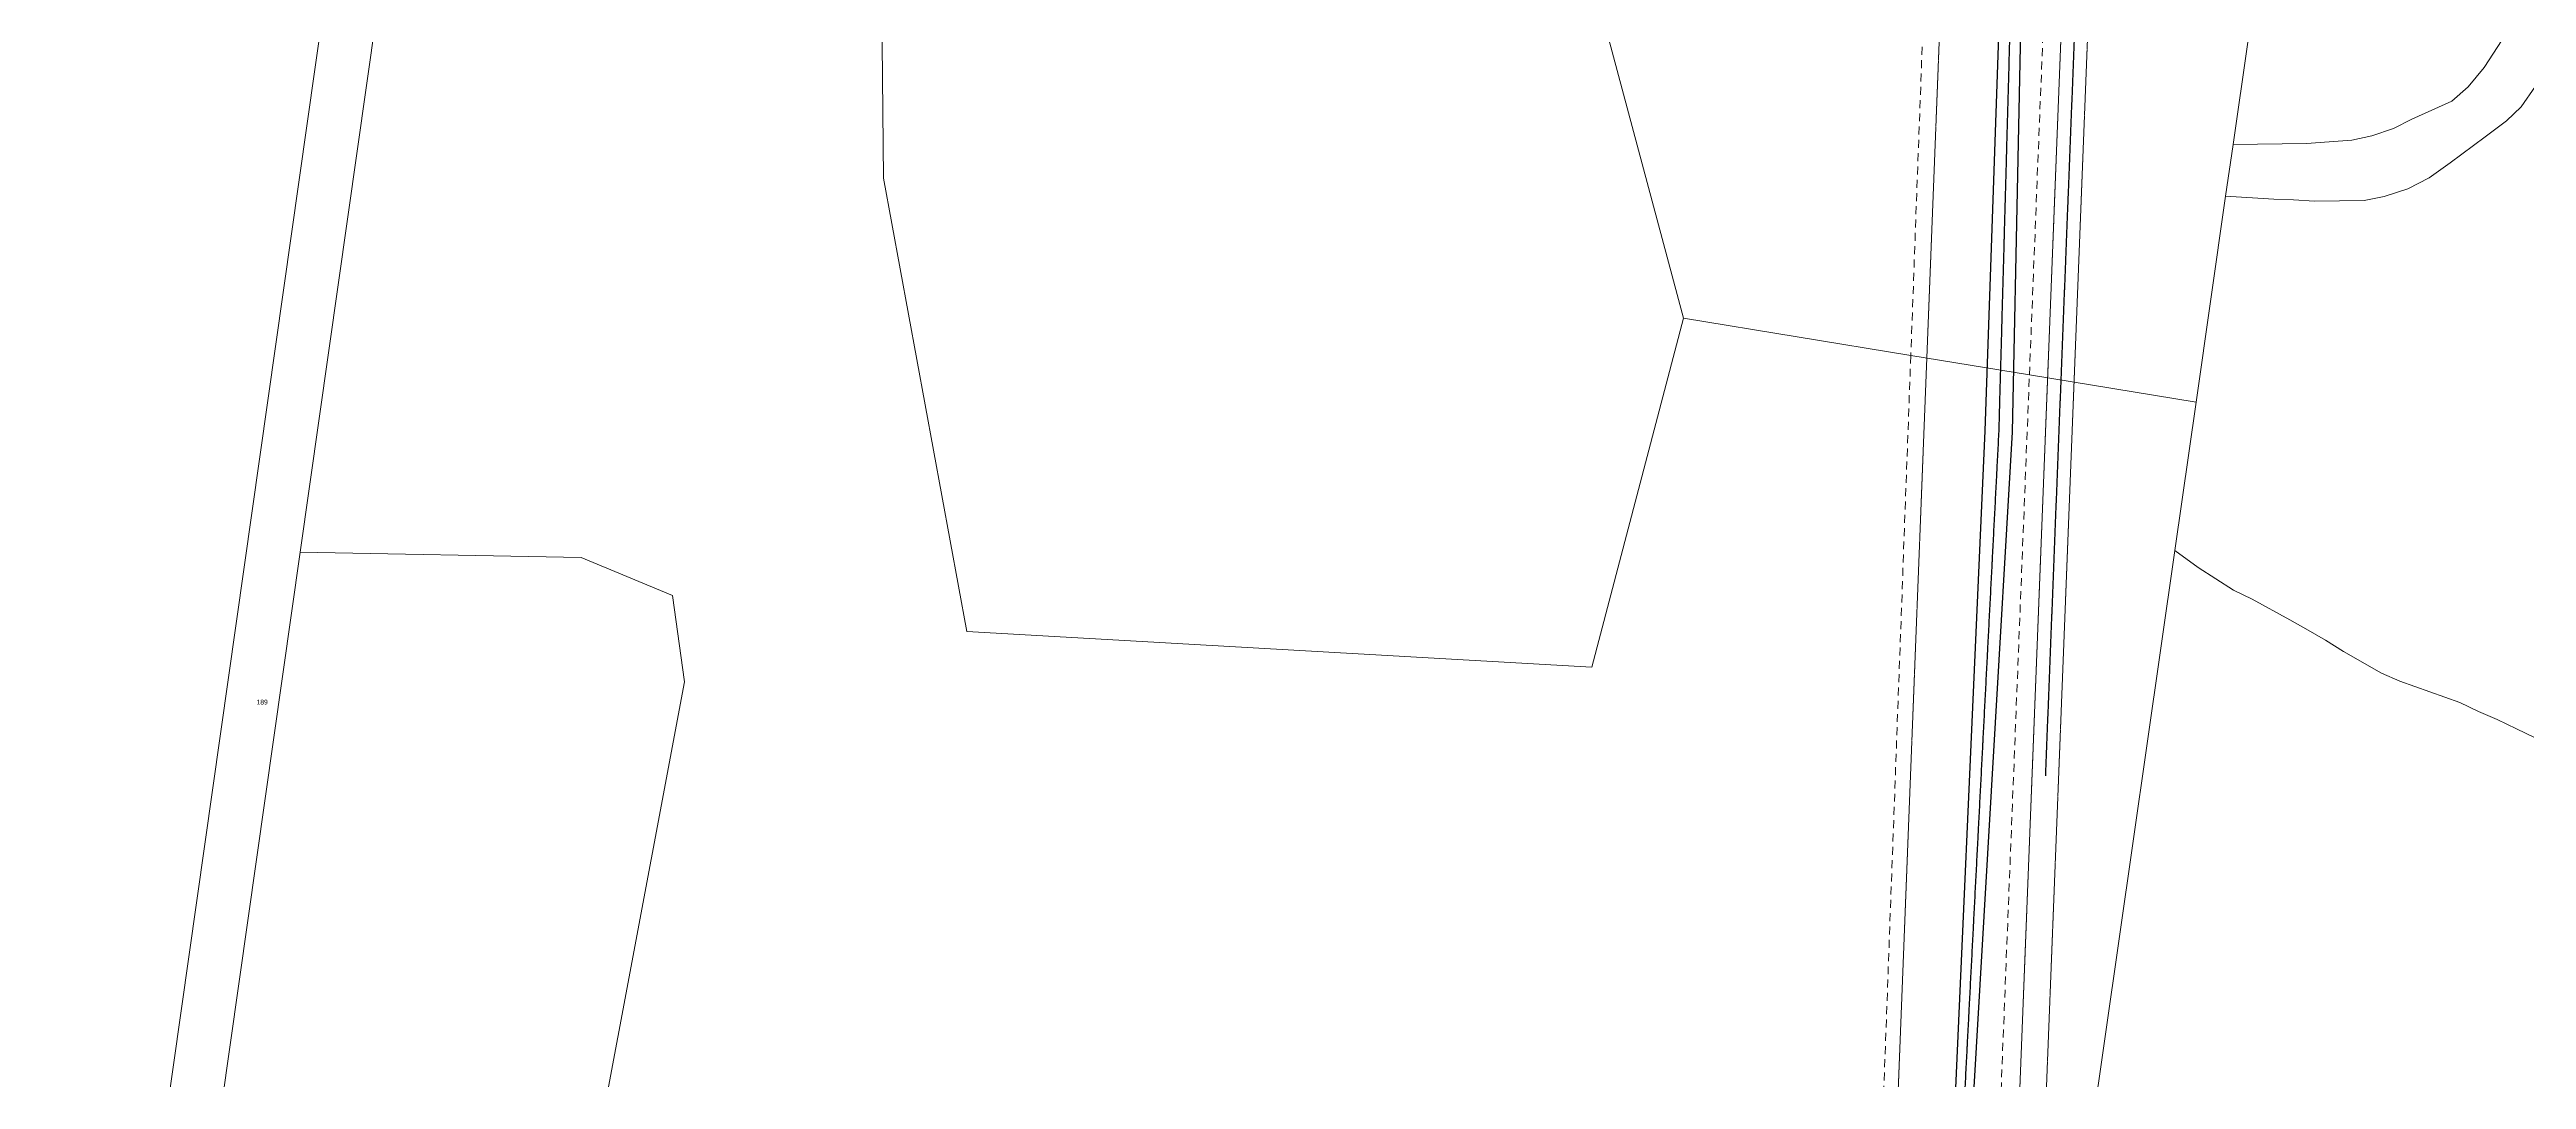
# Model space of a CAD drawing. Header units: metres. Extents: x 275221 to 280529, y 6121714 to 6133118.
# Drawn here: x 278804 to 279736, y 6127510 to 6127898 of the extents above; entities that cross this region are included whole.
import ezdxf

# ---------------------------------------------------------------- set-up
doc = ezdxf.new("R2010")
doc.units = ezdxf.units.M
for name, pattern in [('Cable Exist OH', [1, 1, 0]), ('Dash', [5, 3, -2]), ('HIDDEN', [0.375, 0.25, -0.125]), ('HIDDEN2', [0.1875, 0.125, -0.0625])]:
    doc.linetypes.add(name, pattern=pattern)
for name, color, linetype, lineweight in [('Cadastre Easements_SP_EXT', 9, 'Continuous', 5), ('Cadastre Land Parcels_SP_EXT', 9, 'Continuous', 5), ('Cadastre Other Property_SP_EXT', 9, 'HIDDEN', 5)]:
    doc.layers.add(name, color=color, linetype=linetype, lineweight=lineweight)
doc.layers.add('Mains_HV_EXT', color=7, linetype='Continuous')
doc.layers.add('Mains_TR_EXT', color=7, linetype='Continuous')
doc.styles.get("Standard").update_dxf_attribs({"font": 'arial.ttf'})
doc.linetypes.add('Cable E OH', pattern='A,9.4,["E",Standard,S=1.7,R=0,X=0,Y=-1],0', length=9.4)

msp = doc.modelspace()

# ---------------------------------------------------------------- linework, layer by layer
at = {"layer": 'Cadastre Easements_SP_EXT', "linetype": 'Dash'}
msp.add_lwpolyline([(279520.01, 6127124.04), (279532.99, 6127366.27), (279549.22, 6127775.45), (279568.05, 6128250.09), (279521.33, 6128238.57), (279504.55, 6127782.75), (279479.59, 6127104.86), (279477.79, 6127056.04), (279451.99, 6126718.63), (279443.65, 6126662.54), (279453.6, 6126661.09), (279494.89, 6126655.09), (279520.01, 6127124.04)], close=True, dxfattribs=at)
at = {"layer": 'Cadastre Land Parcels_SP_EXT', "linetype": 'Continuous'}
for points in [[(279819.91, 6128349.12), (279685.77, 6128279.56), (279625.88, 6127862.09), (279653.51, 6127862.48), (279670.62, 6127863.75), (279678.19, 6127865.3), (279686.35, 6127868.14), (279693.22, 6127871.57), (279708.2, 6127878.41), (279714.37, 6127883.8), (279720.47, 6127891.01), (279728.88, 6127904.04), (279734.32, 6127911.86), (279739.14, 6127919.03)], [(279520.01, 6127124.04), (279603.97, 6127709.31), (279611.98, 6127765.18), (279549.22, 6127775.45), (279504.55, 6127782.75), (279419.01, 6127796.75), (279384.4, 6127665.43), (279149.16, 6127678.82), (279117.81, 6127849.44), (279114.97, 6128127.02), (278951.79, 6128086.5), (278898.1, 6127708.78), (279003.9, 6127706.74), (279038.34, 6127692.41), (279042.86, 6127660), (279005.22, 6127459.44)], [(279739.79, 6127884.1), (279734.36, 6127876.27), (279728.83, 6127870.98), (279720.79, 6127864.97), (279707.68, 6127855.19), (279699.75, 6127849.57), (279691.64, 6127845.46), (279682.84, 6127842.59), (279675.27, 6127841.04), (279665.94, 6127840.85), (279656.6, 6127840.77), (279648.64, 6127841.33), (279641.27, 6127841.49), (279623.1, 6127842.71), (279611.98, 6127765.18), (279603.97, 6127709.31), (279612.77, 6127702.92), (279626.05, 6127694.46), (279633.02, 6127691.03), (279647.27, 6127683.26), (279654.18, 6127679.41), (279660.67, 6127675.64), (279667.52, 6127671.37), (279681.72, 6127663.18), (279688.74, 6127660.17), (279711.27, 6127652.19), (279718.24, 6127648.76), (279725.27, 6127645.76), (279732.66, 6127642.25), (279739.63, 6127638.83)]]:
    msp.add_lwpolyline(points, dxfattribs=at)
for points in [[(279623.1, 6127842.71), (279625.88, 6127862.09), (279685.77, 6128279.56), (279684.14, 6128278.71), (279568.05, 6128250.09), (279521.33, 6128238.57), (279500.66, 6128233.47), (279316.31, 6128179.92), (279419.01, 6127796.75), (279504.55, 6127782.75), (279549.22, 6127775.45), (279611.98, 6127765.18), (279623.1, 6127842.71)], [(279419.01, 6127796.75), (279316.31, 6128179.92), (279247.1, 6128159.82), (279114.97, 6128127.02), (279117.81, 6127849.44), (279149.16, 6127678.82), (279384.4, 6127665.43), (279419.01, 6127796.75)], [(278805.81, 6127202.37), (278930.34, 6128078.51), (278732.12, 6128067.94), (278690.15, 6127774.83), (278340.19, 6127689.25), (278281.48, 6127278.26), (278543.65, 6127240.32), (278805.81, 6127202.37)], [(278898.1, 6127708.78), (278951.79, 6128086.5), (278943.64, 6128083.46), (278930.34, 6128078.51), (278805.81, 6127202.37), (278816.65, 6127200.8), (278825.71, 6127199.49), (278898.1, 6127708.78)]]:
    msp.add_lwpolyline(points, close=True, dxfattribs=at)
at = {"layer": 'Cadastre Other Property_SP_EXT', "linetype": 'HIDDEN2'}
for points in [[(279574.76, 6128251.75), (279528.52, 6128240.35), (279484.08, 6127104.22), (279516.49, 6127099.53), (279534.59, 6127225.71), (279574.76, 6128251.75)], [(279584.88, 6128254.25), (279574.76, 6128251.75), (279534.59, 6127225.71), (279548.36, 6127321.67), (279584.88, 6128254.25)]]:
    msp.add_lwpolyline(points, close=True, dxfattribs=at)
at = {"layer": 'Mains_HV_EXT', "linetype": 'Cable E OH'}
for points in [[(279434.27, 6126470.54), (279465.19, 6126702.85), (279495.16, 6126957.96), (279508.11, 6127184.16), (279518.4, 6127436.91), (279532.59, 6127754.37), (279543.26, 6128062.5), (279550.39, 6128242.95), (279566.01, 6128500.51), (279578.87, 6128717.12), (279606.08, 6129173.54), (279603.64, 6129665.26), (279602.08, 6129901.67), (279600.2, 6130280.14), (279599.28, 6130466.03), (279598.34, 6130630.43), (279596.14, 6130984.07)], [(279439.91, 6126470.07), (279471.06, 6126702.75), (279505.11, 6126956.66), (279514.16, 6127183.9), (279524.27, 6127436.73), (279542.81, 6127753.89), (279549.28, 6128062.56), (279556.34, 6128242.37), (279571.9, 6128500.87), (279584.76, 6128717.23), (279612.15, 6129173.43), (279609.5, 6129665.24), (279608.28, 6129902.23), (279606.27, 6130280.26), (279605.28, 6130466.23), (279604.4, 6130630.86), (279602.53, 6130984.51)]]:
    msp.add_lwpolyline(points, dxfattribs=at)
at = {"layer": 'Mains_TR_EXT', "linetype": 'Cable Exist OH'}
for points in [[(279437.29, 6126470.75), (279468.21, 6126703.05), (279500.08, 6126957.24), (279511.13, 6127184.36), (279521.42, 6127437.11), (279537.77, 6127753.95), (279546.28, 6128062.7), (279553.41, 6128243.15), (279569.03, 6128500.72), (279581.89, 6128717.32), (279609.11, 6129173.74), (279606.66, 6129665.46), (279605.1, 6129901.87), (279603.22, 6130280.34), (279596.61, 6130465.88), (279594.61, 6130632.46), (279595.63, 6130988.53)], [(279613.37, 6128833.38), (279604.38, 6128683.61), (279596.29, 6128548.83), (279587.01, 6128394.07), (279578.87, 6128229.25), (279571.83, 6128049.34), (279562.83, 6127819.46), (279555.21, 6127624.56)]]:
    msp.add_lwpolyline(points, dxfattribs=at)

# ---------------------------------------------------------------- texts
at = {"layer": 'Cadastre Land Parcels_SP_EXT'}
msp.add_text('189', height=1.8, dxfattribs=at).set_placement((278881.72, 6127651.42))

doc.saveas('drawing.dxf')
